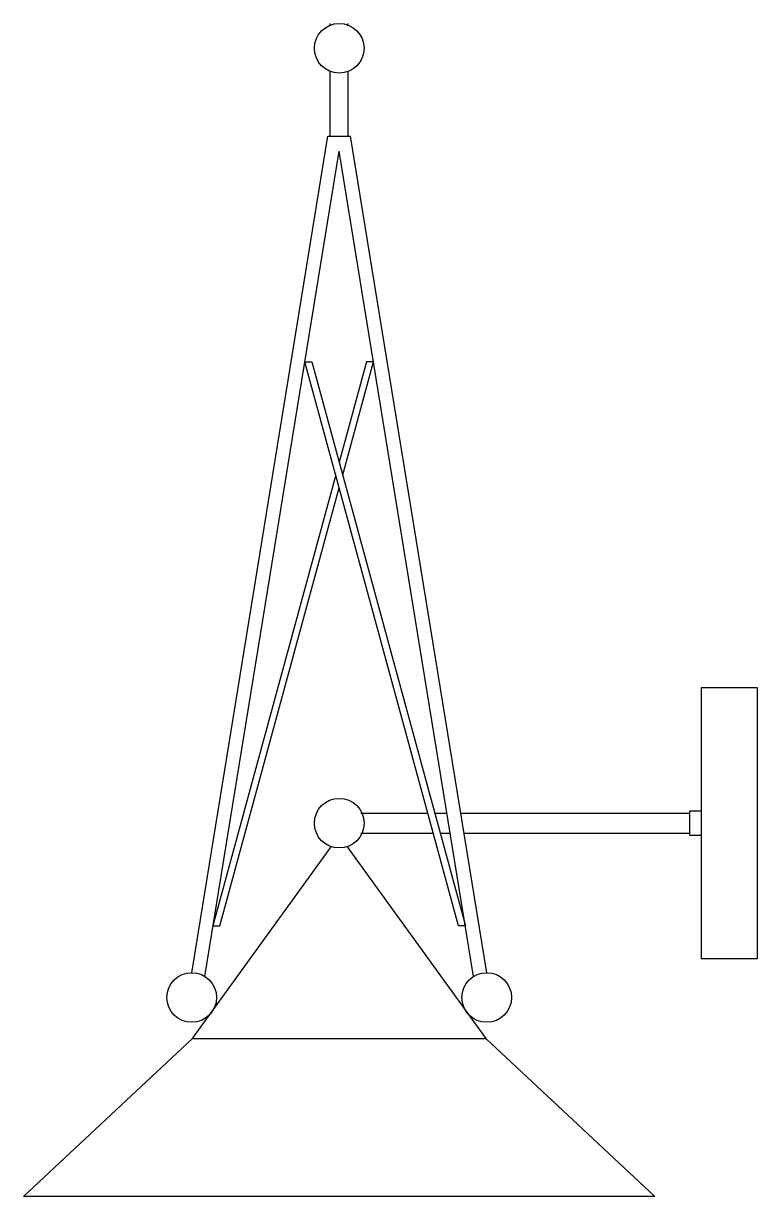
# Model space of a CAD drawing. Extents: x -78038 to -77843, y -36974 to -36662.
import ezdxf

# ---------------------------------------------------------------- set-up
doc = ezdxf.new("R2010")
doc.units = 0
doc.header["$MEASUREMENT"] = 0
for name, color, linetype in [('3', 3, 'CONTINUOUS'), ('4', 4, 'CONTINUOUS'), ('7', 7, 'CONTINUOUS')]:
    doc.layers.add(name, color=color, linetype=linetype)

msp = doc.modelspace()

# ---------------------------------------------------------------- linework, layer by layer
at = {"layer": '3'}
for p in [(-77990.03, -36915.29), (-77918.52, -36915.29)]:
    msp.add_line(p, (-77954.28, -36695.82), dxfattribs=at)
at = {"layer": '4'}
for p, q in [((-77956.68, -36662.29), (-77956.68, -36661.84)), ((-77951.88, -36662.29), (-77951.88, -36661.84)), ((-77956.68, -36691.84), (-77956.68, -36674.59)), ((-77951.88, -36691.84), (-77951.88, -36674.59)), ((-77993.52, -36914.3), (-77957.28, -36691.84)), ((-77957.28, -36691.84), (-77951.28, -36691.84)), ((-77915.04, -36914.3), (-77951.28, -36691.84)), ((-77948.56, -36871.85), (-77930.69, -36871.85)), ((-77928.83, -36871.85), (-77925.6, -36871.85)), ((-77921.95, -36871.85), (-77860.99, -36871.85)), ((-77948.56, -36877.24), (-77929.22, -36877.24)), ((-77927.35, -36877.24), (-77924.72, -36877.24)), ((-77921.07, -36877.24), (-77860.99, -36877.24)), ((-77993.28, -36931.84), (-77956.41, -36880.79)), ((-77952.15, -36880.79), (-77915.28, -36931.84)), ((-78038.28, -36973.84), (-77993.28, -36931.84)), ((-77915.28, -36931.84), (-77870.28, -36973.84)), ((-77870.28, -36973.84), (-78038.28, -36973.84))]:
    msp.add_line(p, q, dxfattribs=at)
msp.add_lwpolyline([(-77842.99, -36838.54), (-77857.99, -36838.54), (-77857.99, -36910.54), (-77842.99, -36910.54)], close=True, dxfattribs=at)
msp.add_lwpolyline([(-77857.99, -36877.84), (-77860.99, -36877.84), (-77860.99, -36871.25), (-77857.99, -36871.25)], dxfattribs=at)
for centre in [(-77954.28, -36668.44), (-77954.28, -36874.54), (-77993.52, -36920.9), (-77915.04, -36920.9)]:
    msp.add_circle(centre, 6.6, dxfattribs=at)
at = {"layer": '7'}
msp.add_line((-77993.28, -36931.84), (-77915.28, -36931.84), dxfattribs=at)
for points in [[(-77922.51, -36901.84), (-77963.4, -36751.84), (-77961.54, -36751.84), (-77920.65, -36901.84), (-77922.51, -36901.84)], [(-77953.34, -36781.9), (-77945.15, -36751.84), (-77947.02, -36751.84), (-77954.28, -36778.48)], [(-77955.21, -36781.9), (-77987.91, -36901.84), (-77986.04, -36901.84)], [(-77986.04, -36901.84), (-77954.28, -36785.32)]]:
    msp.add_lwpolyline(points, dxfattribs=at)

doc.saveas('drawing.dxf')
